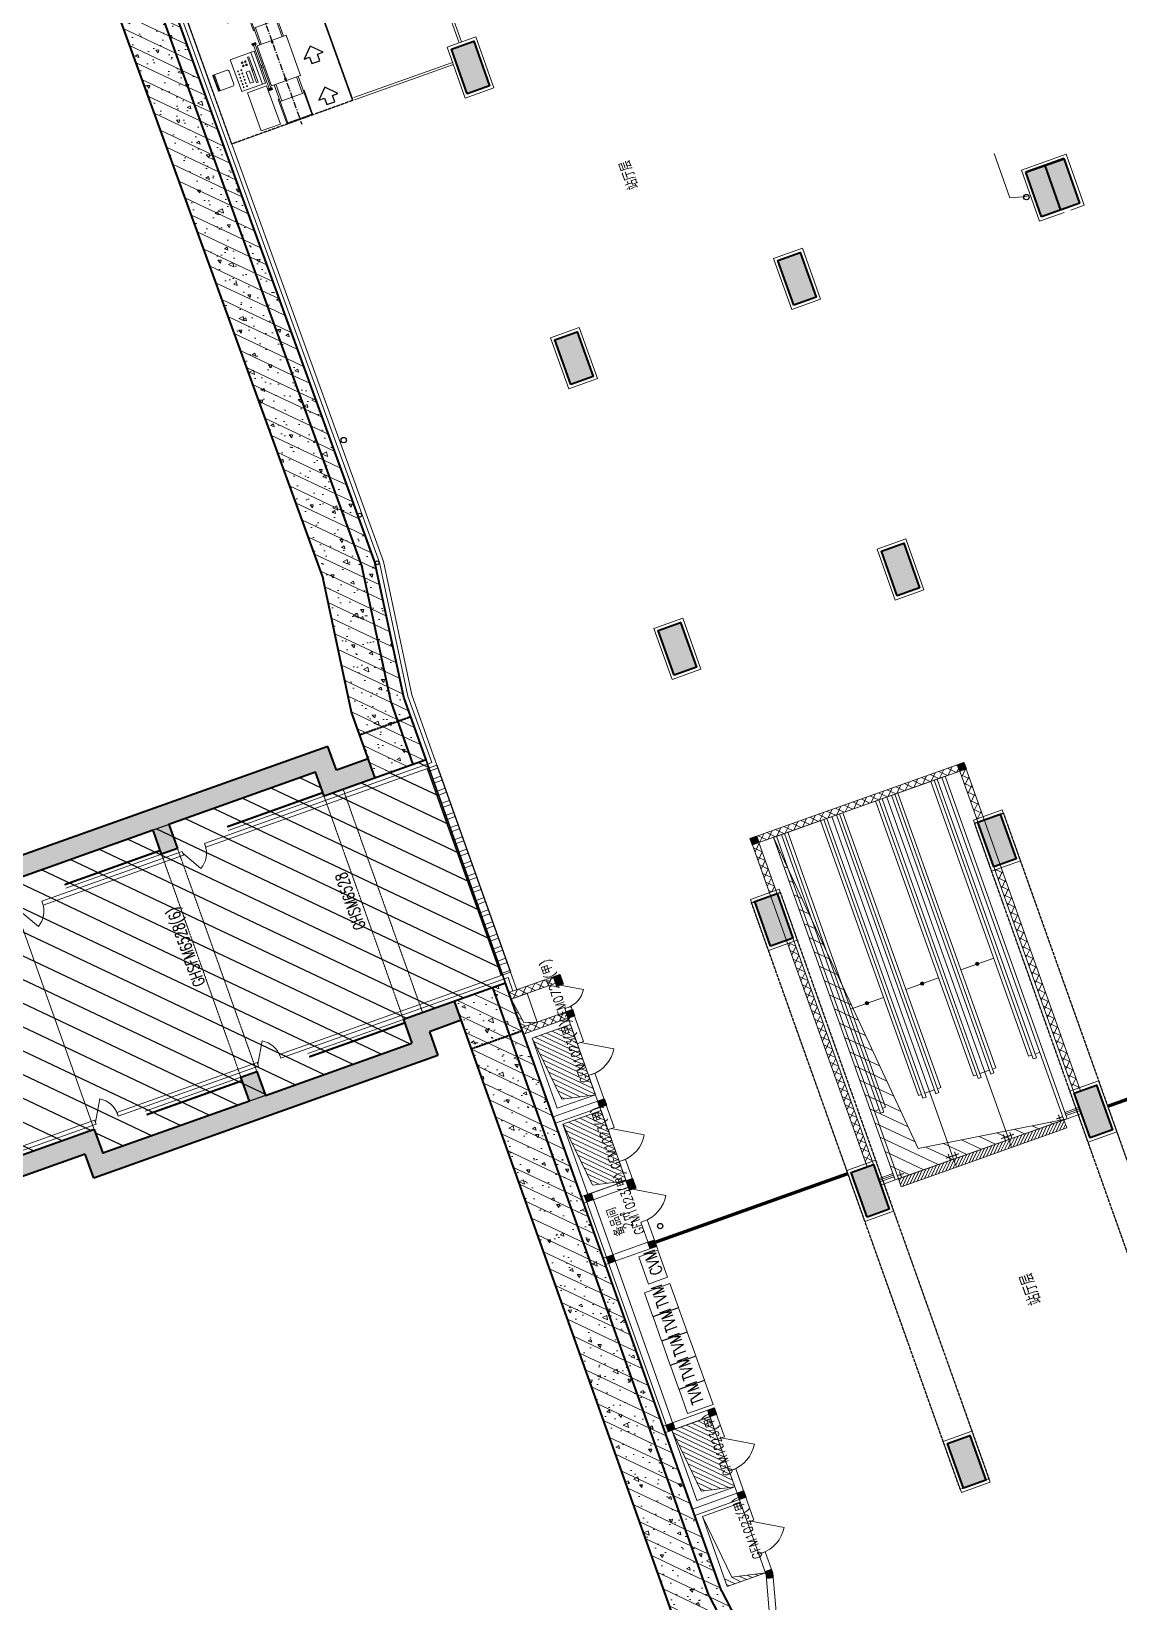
# Model space of a CAD drawing. Header units: millimetres. Extents: x 395197 to 699875, y 745 to 708816.
# Drawn here: x 441977 to 474114, y 311755 to 358159 of the extents above; entities that cross this region are included whole.
import ezdxf

# ---------------------------------------------------------------- set-up
doc = ezdxf.new("R2010")
doc.units = ezdxf.units.MM
for name, pattern in [('CENTER', [2, 1.25, -0.25, 0.25, -0.25]), ('CONTINOUS', [0]), ('DASH', [0.35, 0.25, -0.1]), ('DIVIDE', [31.75, 12.7, -6.35, 0, -6.35, 0, -6.35])]:
    doc.linetypes.add(name, pattern=pattern)
for name, color, linetype, lineweight in [('1', 253, 'Continuous', 9), ('COLUMN', 9, 'Continuous', 13), ('DIM_LEAD', 3, 'Continuous', 9), ('SPACE', 7, 'Continuous', 9), ('STAIR', 2, 'Continuous', 9), ('WALL', 6, 'Continuous', 20), ('WINDOW', 252, 'Continuous', 9), ('WINDOWs', 4, 'Continuous', 18), ('地墙', 4, 'Continuous', 40), ('填充', 252, 'Continuous', 9), ('孔洞', 30, 'Continuous', 9), ('扶手', 144, 'Continuous', 9), ('暗梁暗柱', 4, 'Continuous', 40), ('柱子装修层', 9, 'Continuous', 9), ('柱边', 250, 'Continuous', 40), ('离壁墙', 185, 'Continuous', 9), ('装修线', 5, 'Continuous', 20), ('设备－AFC', 2, 'Continuous', 9), ('门号', 2, 'Continuous', 20)]:
    doc.layers.add(name, color=color, linetype=linetype, lineweight=lineweight)
for name, color, linetype in [('CEN', 1, 'CENTER'), ('dash', 2, 'DASH'), ('DIM', 3, 'Continuous'), ('FT预埋件', 7, 'Continuous'), ('gpsylk', 40, 'Continuous'), ('商业阴影', 8, 'Continuous'), ('挡烟', 5, 'DIVIDE'), ('柱', 9, 'Continuous'), ('站台板下梁', 4, 'Continuous'), ('细实线', 4, 'Continuous'), ('附属阴影', 8, 'Continuous')]:
    doc.layers.add(name, color=color, linetype=linetype)
doc.styles.add('_HZTXT', font='txt1.shx', dxfattribs={"width": 0.7, "bigfont": 'HZTXT.shx'})
pattern_1 = [(154.69898, (404639.6, 463868.67), (-160.2652, -339.0281), []), (159.699, (404639.6, 463868.7), (-274.04, 1044.654), [112.5, -1237.5]), (104.699, (404639.6, 463868.7), (-992.102, -576.2684), [90, -990]), (210.1504, (404616.8, 463955.7), (-1266.1414, 468.3866), [95.61, -1051.713]), (155.8832, (404357.2, 463767.5), (-305.868, 1590.863), [168.75, -1856.25]), (206.3346, (404331.7, 463900.1), (-1848.246, 827.413), [143.415, -1577.57]), (100.8832, (404357.2, 463767.5), (-1848.246, 827.412), [135, -1485]), (130.699, (404377.2, 463934.05), (266.7776, 1046.5322), [112.5, -1237.5]), (75.699, (404377.2, 463934), (-1147.092, -23.035), [90, -990]), (181.1504, (404399.4, 464021.3), (-880.314, 1023.498), [95.61, -1051.713]), (147.19898, (404639.6, 463868.67), (-476.2659, -151.1447), [0, -978, 0, -1005, 0, -993.75]), (117.19898, (404639.6, 463868.67), (-690.0067, 172.0891), [0, -573, 0, -955.5, 0, -378.75]), (77.19898, (404752.35, 463553.75), (-238.0578, 765.2761), [0, -375, 0, -1170, 0, -1552.5]), (67.199, (404802.9, 463412.5), (-436.239, 772.9693), [0, -487.5, 0, -777, 0, -1102.5])]
pattern_2 = [(154.69898, (625805.57, 547374.84), (-81.41474, -172.22628), []), (244.69898, (625805.57, 547374.84), (172.22628, -81.41474), [])]

# ---------------------------------------------------------------- blocks, each defined once
blk = doc.blocks.new('_FZH')
blk.add_solid([(-0.5, -0.5), (0.5, -0.5), (-0.5, 0.5), (0.5, 0.5)])
blk = doc.blocks.new('A$C3E3C7F2D')
at = {"layer": 'gpsylk', "linetype": 'ByBlock'}
for centre in [(-146242, -5050), (-144742, -5043)]:
    blk.add_circle(centre, 57, dxfattribs=at)
blk = doc.blocks.new('$DorLib2D$00000228')
at = {"color": 0}
blk.add_line((0.5, 0), (0, 0.866), dxfattribs=at)
blk.add_arc((0.5, 0), 1, 120, 180, dxfattribs=at)
blk = doc.blocks.new('ft')
at = {"linetype": 'ByBlock', "const_width": 30}
for points in [[(-100, 0), (100, 0)], [(0, -100), (0, 100)]]:
    blk.add_lwpolyline(points, dxfattribs=at)
blk = doc.blocks.new('操作台')
at = {"layer": '1'}
for p, q in [((-21, -2583), (-21, -1833)), ((-21, -1833), (979, -1833)), ((979, -2583), (979, -1833)), ((196, -2151), (161, -2115)), ((161, -2151), (196, -2115)), ((161, -2251), (196, -2215)), ((196, -2251), (161, -2215)), ((261, -2151), (296, -2115)), ((296, -2151), (261, -2115)), ((296, -2251), (261, -2215)), ((261, -2251), (296, -2215)), ((479, -2253), (479, -2153)), ((479, -2153), (829, -2153)), ((479, -2253), (829, -2253)), ((829, -2253), (829, -2153)), ((-21, -2483), (979, -2483)), ((-21, -2583), (979, -2583)), ((79, -2333), (879, -2333)), ((79, -2383), (79, -2333)), ((79, -2383), (879, -2383)), ((459, -2383), (459, -2333)), ((499, -2383), (499, -2333)), ((879, -2383), (879, -2333))]:
    blk.add_line(p, q, dxfattribs=at)
for points in [[(364, -1923), (394, -1923), (394, -1943), (364, -1943)], [(364, -2023), (394, -2023), (394, -2043), (364, -2043)], [(464, -1923), (494, -1923), (494, -1943), (464, -1943)], [(464, -2023), (494, -2023), (494, -2043), (464, -2043)], [(564, -1923), (594, -1923), (594, -1943), (564, -1943)], [(564, -2023), (594, -2023), (594, -2043), (564, -2043)], [(664, -1923), (694, -1923), (694, -1943), (664, -1943)], [(664, -2023), (694, -2023), (694, -2043), (664, -2043)], [(764, -1923), (794, -1923), (794, -1943), (764, -1943)], [(764, -2023), (794, -2023), (794, -2043), (764, -2043)], [(864, -1923), (894, -1923), (894, -1943), (864, -1943)], [(864, -2023), (894, -2023), (894, -2043), (864, -2043)]]:
    blk.add_lwpolyline(points, close=True, dxfattribs=at)
for centre in [(179, -2133), (179, -2233), (279, -2133), (279, -2233)]:
    blk.add_circle(centre, 25, dxfattribs=at)
blk = doc.blocks.new('椅子')
at = {"layer": '1'}
for p, q in [((370, -3115), (370, -3555)), ((420, -3065), (820, -3065)), ((870, -3115), (870, -3555)), ((370, -3515), (870, -3515)), ((370, -3555), (370, -3555)), ((380, -3545), (860, -3545)), ((380, -3565), (860, -3565)), ((390, -3515), (390, -3545)), ((850, -3515), (850, -3545)), ((870, -3555), (870, -3555))]:
    blk.add_line(p, q, dxfattribs=at)
for centre, radius, start, end in [((420, -3115), 50, 90, 180), ((820, -3115), 50, 0, 90), ((380, -3555), 10, 90, 180), ((380, -3555), 10, 180, 270), ((860, -3555), 10, 0, 90), ((860, -3555), 10, 270, 0)]:
    blk.add_arc(centre, radius, start, end, dxfattribs=at)
blk = doc.blocks.new('桌子')
at = {"layer": '1'}
for p, q in [((-422, -2201), (-1622, -2201)), ((-1622, -2201), (-1622, -2801)), ((-422, -2201), (-422, -2801)), ((-422, -2801), (-1622, -2801))]:
    blk.add_line(p, q, dxfattribs=at)
blk = doc.blocks.new('ce')
at = {"layer": '1'}
for points in [[(165150, -60085, 1), (165210, -60085, 1)], [(166310, -60085, 1), (166370, -60085, 1)]]:
    blk.add_hatch(color=256, dxfattribs=at).paths.add_polyline_path(points)
at = {"layer": '细实线'}
h = blk.add_hatch(dxfattribs=at)
h.set_pattern_fill('ACAD_ISO06W100', color=256, scale=5, style=0)
h.set_pattern_definition([(180, (166338.278, -61681.211), (6e-10, -25), [120, -15, 2.5, -15, 2.5, -32.5]), (180, (166338.278, -61681.211), (6e-10, -25), [-170, 2.5, -15])])
h.paths.add_polyline_path([(165078, -59620), (165078, -59500), (165018, -59500), (165018, -59620)])
h = blk.add_hatch(dxfattribs=at)
h.set_pattern_fill('ACAD_ISO06W100', color=256, scale=5, style=0)
h.set_pattern_definition([(180, (166438.278, -61681.211), (6e-10, -25), [120, -15, 2.5, -15, 2.5, -32.5]), (180, (166438.278, -61681.211), (6e-10, -25), [-170, 2.5, -15])])
h.paths.add_polyline_path([(166500, -59619), (166500, -59499), (166440, -59499), (166440, -59619)])
at = {"layer": '1'}
for p, q in [((163910, -60490), (163910, -59680)), ((164685, -59680), (163910, -59680)), ((163940, -60460), (163940, -59710)), ((164610, -59710), (163940, -59710)), ((164610, -60460), (164610, -59710)), ((165130, -59710), (164610, -59710)), ((165130, -59760), (164610, -59760)), ((164685, -59710), (164685, -59680)), ((165018, -59620), (165018, -59500)), ((165018, -59500), (165078, -59500)), ((165018, -59620), (165078, -59620)), ((165078, -59620), (165078, -59500)), ((165768, -59530), (165078, -59530)), ((165078, -59530), (165078, -59590)), ((165078, -59590), (166440, -59590)), ((165130, -59630), (165130, -60540)), ((166390, -59630), (165130, -59630)), ((165768, -59530), (166440, -59530)), ((166390, -59630), (166390, -60540)), ((166390, -59710), (166910, -59710)), ((166390, -59760), (166910, -59760)), ((166440, -59619), (166440, -59499)), ((166440, -59499), (166500, -59499)), ((166440, -59590), (166440, -59530)), ((166440, -59619), (166500, -59619)), ((166500, -59619), (166500, -59499)), ((166835, -59680), (168510, -59680)), ((166835, -59710), (166835, -59680)), ((166910, -60460), (166910, -59710)), ((166910, -60460), (166910, -59710)), ((166910, -59710), (168480, -59710)), ((167910, -60490), (167910, -59680)), ((168480, -60460), (168480, -59710)), ((168510, -60490), (168510, -59680)), ((164685, -60490), (163910, -60490)), ((164610, -60460), (163940, -60460)), ((165130, -60410), (164610, -60410)), ((165130, -60460), (164610, -60460)), ((164685, -60460), (164685, -60490)), ((166390, -60540), (165130, -60540)), ((166390, -60410), (166910, -60410)), ((166390, -60460), (166910, -60460)), ((166835, -60460), (166835, -60490)), ((166835, -60490), (168510, -60490)), ((166910, -60460), (168480, -60460))]:
    blk.add_line(p, q, dxfattribs=at)
at = {"layer": '1', "const_width": 50}
blk.add_lwpolyline([(168510, -61741), (163910, -61741)], dxfattribs=at)
at = {"layer": '1'}
for centre in [(165768, -59560), (165180, -60085), (166340, -60085)]:
    blk.add_circle(centre, 30, dxfattribs=at)
at = {"layer": 'CEN', "ltscale": 150}
blk.add_line((168660, -60085), (163760, -60085), dxfattribs=at)
at = {"layer": 'dash'}
blk.add_lwpolyline([(168510, -61741), (163910, -61741), (163910, -57941), (168510, -57941)], close=True, dxfattribs=at)
at = {"layer": '柱', "color": 4, "ltscale": 0.002}
for points in [[(164255, -60799), (164255, -60974), (164055, -60974), (164055, -61224), (164255, -61224), (164255, -61399), (164555, -61099), (164255, -60799)], [(165546, -60799), (165546, -60974), (165346, -60974), (165346, -61224), (165546, -61224), (165546, -61399), (165846, -61099), (165546, -60799)], [(166926, -60799), (166926, -60974), (166726, -60974), (166726, -61224), (166926, -61224), (166926, -61399), (167226, -61099), (166926, -60799)], [(168008, -60799), (168008, -60974), (167808, -60974), (167808, -61224), (168008, -61224), (168008, -61399), (168308, -61099), (168008, -60799)]]:
    blk.add_lwpolyline(points, dxfattribs=at)
at = {"layer": '1', "rotation": 180.0000000014163}
for p in [(163557, -61691), (166888, -61831)]:
    blk.add_blockref('桌子', p, dxfattribs=at)
at = {"layer": '1', "xscale": -1, "rotation": 1.41622713556444e-09}
blk.add_blockref('操作台', (166247, -56908), dxfattribs=at)
at = {"layer": 'DIM', "rotation": 180.0000000014163}
blk.add_blockref('椅子', (166378, -61663), dxfattribs=at)
blk = doc.blocks.new('A$C0DC64A90')
at = {"layer": 'WINDOW', "color": 0, "xscale": -1, "rotation": 180.1100451329657}
blk.add_blockref('ce', (-168998, -62608), dxfattribs=at)
blk = doc.blocks.new('平方米')
at = {"layer": 'SPACE', "style": '_HZTXT', "width": 0.8}
for s, height, p in [('m', 256, (-166882, 205269)), ('2', 119, (-166691, 205390))]:
    blk.add_text(s, height=height, rotation=359.89, dxfattribs=at).set_placement(p)

msp = doc.modelspace()

# ---------------------------------------------------------------- hatches: boundary and pattern name
at = {"layer": 'STAIR'}
h = msp.add_hatch(color=256, dxfattribs=at)
h.paths.add_polyline_path([(469890, 330582, 0.414776), (469954, 330552, 0.0086), (469955, 330553), (469931, 330597)])
h.paths.add_polyline_path([(469890, 330582), (469931, 330597), (469907, 330639, 0.331348)])
h.paths.add_polyline_path([(469920, 330646, 0.072383), (469907, 330639), (469931, 330597), (469984, 330616, 0.414776)])
h.paths.add_polyline_path([(469931, 330597), (469955, 330553, 0.403616), (469984, 330616)])
h = msp.add_hatch(color=256, dxfattribs=at)
h.paths.add_polyline_path([(468260, 330002, 0.414776), (468324, 329972, 0.0086), (468325, 329973), (468301, 330017)])
h.paths.add_polyline_path([(468260, 330002), (468301, 330017), (468277, 330059, 0.331348)])
h.paths.add_polyline_path([(468290, 330066, 0.072383), (468277, 330059), (468301, 330017), (468354, 330036, 0.414776)])
h.paths.add_polyline_path([(468301, 330017), (468325, 329973, 0.403616), (468354, 330036)])
h = msp.add_hatch(color=256, dxfattribs=at)
h.paths.add_polyline_path([(466630, 329422, 0.414776), (466694, 329392, 0.0086), (466696, 329393), (466671, 329437)])
h.paths.add_polyline_path([(466630, 329422), (466671, 329437), (466648, 329479, 0.331348)])
h.paths.add_polyline_path([(466660, 329486, 0.072383), (466648, 329479), (466671, 329437), (466724, 329456, 0.414776)])
h.paths.add_polyline_path([(466671, 329437), (466696, 329393, 0.403616), (466724, 329456)])
at = {"layer": 'STAIR', "linetype": 'ByBlock'}
h = msp.add_hatch(dxfattribs=at)
h.set_pattern_fill('ANSI31', color=256, scale=50, angle=108.9676, style=0)
h.set_pattern_definition([(244.588935, (-61065.546, -31190.18), (-71.695662, 34.060573), [])])
h.paths.add_polyline_path([(470950, 325175), (470866, 325410), (472496, 325990), (472580, 325755)])
at = {"layer": 'STAIR'}
h = msp.add_hatch(dxfattribs=at)
h.set_pattern_fill('ANSI31', color=256, scale=50, angle=108.9676, style=0)
h.set_pattern_definition([(244.588935, (-62695.42, -31770.2), (-71.695662, 34.060573), [])])
h.paths.add_polyline_path([(469320, 324595), (469236, 324830), (470866, 325410), (470950, 325175)])
at = {"layer": 'STAIR', "linetype": 'ByBlock'}
h = msp.add_hatch(dxfattribs=at)
h.set_pattern_fill('ANSI31', color=256, scale=50, angle=108.9676, style=0)
h.set_pattern_definition([(244.588935, (-64325.29, -32350.21), (-71.695662, 34.060573), [])])
h.paths.add_polyline_path([(467690, 324015), (467606, 324250), (469236, 324830), (469320, 324595)])
at = {"layer": '填充'}
h = msp.add_hatch(dxfattribs=at)
h.set_pattern_fill('钢筋混凝土', color=252, scale=150, angle=109.699, style=0)
h.set_pattern_definition(pattern_1)
h.paths.add_polyline_path([(443126, 362564), (446239, 353992), (447369, 354394), (444257, 362967)])
h = msp.add_hatch(dxfattribs=at)
h.set_pattern_fill('钢筋混凝土', color=252, scale=150, angle=109.699, style=0)
h.set_pattern_definition(pattern_1)
h.paths.add_polyline_path([(444257, 362967), (447369, 354394), (447746, 354528), (444634, 363101)])
h = msp.add_hatch(dxfattribs=at)
h.set_pattern_fill('钢筋混凝土', color=252, scale=150, angle=109.699, style=0)
h.set_pattern_definition([(154.69898, (499421.2, 226185.05), (-160.2652, -339.0281), []), (159.699, (499421.2, 226185.05), (-274.04, 1044.654), [112.5, -1237.5]), (104.699, (499421.2, 226185), (-992.102, -576.268), [90, -990]), (210.1504, (499398.4, 226272.1), (-1266.141, 468.387), [95.61, -1051.713]), (155.8832, (499138.8, 226083.9), (-305.868, 1590.863), [168.75, -1856.25]), (206.3346, (499113.3, 226216.5), (-1848.246, 827.413), [143.415, -1577.57]), (100.8832, (499138.8, 226084), (-1848.246, 827.412), [135, -1485]), (130.699, (499158.8, 226250.4), (266.7776, 1046.532), [112.5, -1237.5]), (75.699, (499158.8, 226250.4), (-1147.092, -23.035), [90, -990]), (181.1504, (499181, 226337.6), (-880.314, 1023.498), [95.61, -1051.713]), (147.19898, (499421.2, 226185.05), (-476.2659, -151.1447), [0, -978, 0, -1005, 0, -993.75]), (117.199, (499421.2, 226185.05), (-690.0067, 172.0891), [0, -573, 0, -955.5, 0, -378.75]), (77.19898, (499533.95, 225870.13), (-238.0578, 765.2761), [0, -375, 0, -1170, 0, -1552.5]), (67.199, (499584.5, 225728.9), (-436.239, 772.9693), [0, -487.5, 0, -777, 0, -1102.5])])
h.paths.add_polyline_path([(428613, 320371), (428773, 319793), (429399, 319966), (429934, 318039), (427622, 317397), (427087, 319325), (427520, 319445), (427360, 320023), (426926, 319903), (417882, 352499), (423665, 354104), (430772, 328490), (434893, 329957), (434691, 330522), (431177, 329271), (424135, 354649), (417197, 352724), (427204, 316659), (430673, 317621), (429974, 320139), (437441, 322797), (437239, 323362), (429619, 320650)])
h.paths.add_polyline_path([(438006, 322998), (437805, 323563), (437239, 323362), (437441, 322797)])
h.paths.add_polyline_path([(434691, 330522), (434893, 329957), (435458, 330158), (435257, 330723)])
h.paths.add_polyline_path([(441490, 332304), (441238, 333011), (445572, 334553), (445823, 333847), (446295, 334014), (446043, 334721), (450377, 336263), (450628, 335556), (452136, 336093), (451935, 336658), (450992, 336323), (450741, 337029), (440566, 333409), (440817, 332702), (440817, 332702), (435257, 330723), (435458, 330158)])
h.paths.add_polyline_path([(443567, 324977), (443818, 324270), (453993, 327891), (453742, 328597), (454684, 328933), (454483, 329498), (452975, 328962), (453227, 328255), (448893, 326713), (448641, 327419), (448170, 327252), (448422, 326545), (444088, 325003), (443837, 325709), (437805, 323563), (438006, 322998)])
h = msp.add_hatch(dxfattribs=at)
h.set_pattern_fill('钢筋混凝土', color=252, scale=150, angle=109.699, style=0)
h.set_pattern_definition(pattern_1)
h.paths.add_polyline_path([(447369, 354394), (446239, 353992), (449351, 345419), (450482, 345821)])
h = msp.add_hatch(dxfattribs=at)
h.set_pattern_fill('钢筋混凝土', color=252, scale=150, angle=109.699, style=0)
h.set_pattern_definition(pattern_1)
h.paths.add_polyline_path([(447746, 354528), (447369, 354394), (450482, 345821), (450859, 345956)])
h = msp.add_hatch(color=252, dxfattribs=at)
h.paths.add_polyline_path([(471373, 353999), (471605, 353338), (472170, 353540), (471935, 354199)])
h.paths.add_polyline_path([(471605, 353338), (471837, 352678), (472405, 352880), (472170, 353540)])
h.paths.add_polyline_path([(472967, 353080), (472735, 353741), (472170, 353540), (472405, 352880)])
h.paths.add_polyline_path([(472735, 353741), (472504, 354401), (471935, 354199), (472170, 353540)])
h = msp.add_hatch(dxfattribs=at)
h.set_pattern_fill('钢筋混凝土', color=252, scale=150, angle=109.699, style=0)
h.set_pattern_definition(pattern_1)
h.paths.add_polyline_path([(449351, 345419), (450599, 341983), (451441, 338044), (451935, 336658), (453065, 337060), (452598, 338372), (451755, 342315), (450482, 345821)])
h = msp.add_hatch(dxfattribs=at)
h.set_pattern_fill('钢筋混凝土', color=252, scale=150, angle=109.699, style=0)
h.set_pattern_definition(pattern_1)
h.paths.add_polyline_path([(452598, 338372), (453065, 337060), (453442, 337195), (452984, 338481), (452140, 342425), (450859, 345956), (450482, 345821), (451755, 342315)])
h = msp.add_hatch(dxfattribs=at)
h.set_pattern_fill('钢筋混凝土', color=252, scale=150, angle=109.699, style=0)
h.set_pattern_definition(pattern_1)
h.paths.add_polyline_path([(452136, 336093), (453266, 336495), (453065, 337060), (451935, 336658)])
h = msp.add_hatch(dxfattribs=at)
h.set_pattern_fill('钢筋混凝土', color=252, scale=150, angle=109.699, style=0)
h.set_pattern_definition(pattern_1)
h.paths.add_polyline_path([(453065, 337060), (453266, 336496), (453643, 336630), (453442, 337195)])
h = msp.add_hatch(dxfattribs=at)
h.set_pattern_fill('ANSI37', color=252, scale=120, angle=109.699, style=0)
h.set_pattern_definition(pattern_2)
h.paths.add_polyline_path([(463482, 334186), (469417, 336299), (469920, 334885), (470108, 334953), (469538, 336554), (463226, 334308), (463796, 332706), (463984, 332773)])
h = msp.add_hatch(dxfattribs=at)
h.set_pattern_fill('ANSI37', color=252, scale=120, angle=109.699, style=0)
h.set_pattern_definition(pattern_2)
h.paths.add_polyline_path([(472770, 326877), (472958, 326944), (470645, 333445), (470456, 333378)])
h = msp.add_hatch(dxfattribs=at)
h.set_pattern_fill('ANSI37', color=252, scale=120, angle=109.699, style=0)
h.set_pattern_definition(pattern_2)
h.paths.add_polyline_path([(466646, 324698), (466834, 324765), (464521, 331266), (464332, 331199)])
h = msp.add_hatch(dxfattribs=at)
h.set_pattern_fill('钢筋混凝土', color=252, scale=150, angle=109.699, style=0)
h.set_pattern_definition(pattern_1)
h.paths.add_polyline_path([(455915, 329052), (456292, 329187), (455990, 330034), (455613, 329900)])
h = msp.add_hatch(dxfattribs=at)
h.set_pattern_fill('ANSI37', color=252, scale=120, angle=109.699, style=0)
h.set_pattern_definition([(154.69898, (513557.69, 247607.35), (-81.41474, -172.22628), []), (244.69898, (513557.69, 247607.35), (172.22628, -81.41474), [])])
h.paths.add_polyline_path([(457477, 330033), (457510, 329939), (457699, 330006), (457598, 330288), (456091, 329752), (456158, 329563)])
h.paths.add_polyline_path([(456459, 328715), (456526, 328527), (457845, 328996), (457778, 329185)])
h.paths.add_polyline_path([(457967, 329252), (457933, 329346), (457745, 329279), (457778, 329185)])
h = msp.add_hatch(dxfattribs=at)
h.set_pattern_fill('钢筋混凝土', color=252, scale=150, angle=109.699, style=0)
h.set_pattern_definition(pattern_1)
h.paths.add_polyline_path([(454483, 329498), (454784, 328650), (455915, 329052), (455613, 329900)])
h = msp.add_hatch(dxfattribs=at)
h.set_pattern_fill('钢筋混凝土', color=252, scale=150, angle=109.699, style=0)
h.set_pattern_definition(pattern_1)
h.paths.add_polyline_path([(457634, 320642), (458765, 321044), (455915, 329052), (454784, 328650)])
h = msp.add_hatch(dxfattribs=at)
h.set_pattern_fill('钢筋混凝土', color=252, scale=150, angle=109.699, style=0)
h.set_pattern_definition(pattern_1)
h.paths.add_polyline_path([(456292, 329187), (455915, 329052), (458765, 321044), (459141, 321178)])
h = msp.add_hatch(dxfattribs=at)
h.set_pattern_fill('钢筋混凝土', color=252, scale=150, angle=109.699, style=0)
h.set_pattern_definition(pattern_1)
h.paths.add_polyline_path([(459141, 321178), (458765, 321044), (461614, 313036), (461991, 313170)])
h = msp.add_hatch(dxfattribs=at)
h.set_pattern_fill('钢筋混凝土', color=252, scale=150, angle=109.699, style=0)
h.set_pattern_definition(pattern_1)
h.paths.add_polyline_path([(460484, 312634), (461614, 313036), (458765, 321044), (457634, 320642)])
h = msp.add_hatch(dxfattribs=at)
h.set_pattern_fill('钢筋混凝土', color=252, scale=150, angle=109.699, style=0)
h.set_pattern_definition(pattern_1)
h.paths.add_polyline_path([(463873, 308330), (462014, 311914), (461614, 313036), (460484, 312634), (460911, 311435), (462770, 307850), (463852, 304810), (464982, 305213)])
h = msp.add_hatch(dxfattribs=at)
h.set_pattern_fill('钢筋混凝土', color=252, scale=150, angle=109.699, style=0)
h.set_pattern_definition(pattern_1)
h.paths.add_polyline_path([(464241, 308490), (462381, 312074), (461991, 313170), (461614, 313036), (462014, 311914), (463873, 308330), (464982, 305213), (465359, 305347)])
at = {"layer": '孔洞', "extrusion": (-7.69621e-32, -2.75549e-32, -1)}
h = msp.add_hatch(dxfattribs=at)
h.set_pattern_fill('ANSI32', color=8, scale=80, angle=-64.699, style=0)
h.set_pattern_definition([(160.30102, (-700383.64, 275276), (-128.4269, -358.70256), []), (160.30102, (-700460.4, 275438.38), (-128.4269, -358.70256), [])])
h.paths.add_polyline_path([(-453962, 336478), (-456142, 330354), (-455859, 330253), (-453680, 336377)])
at = {"layer": '孔洞'}
h = msp.add_hatch(dxfattribs=at)
h.set_pattern_fill('ANSI31', color=8, scale=200, angle=109.809, style=0)
h.set_pattern_definition([(154.80903, (452089.55, 499884.34), (-135.13967, -287.3039), [])])
h.paths.add_polyline_path([(463976, 334150), (467512, 324217), (472590, 326024), (468194, 325144)])
h = msp.add_hatch(dxfattribs=at)
h.set_pattern_fill('ANSI31', color=8, scale=80, angle=109.699, style=0)
h.set_pattern_definition([(154.69898, (452090.49, 499884.67), (-54.27649, -114.81752), [])])
h.paths.add_polyline_path([(456158, 329563), (456459, 328715), (456930, 328883), (456536, 328864)])
h = msp.add_hatch(dxfattribs=at)
h.set_pattern_fill('ANSI31', color=8, scale=80, angle=109.699, style=0)
h.set_pattern_definition([(154.69898, (452312.44, 499857.51), (-54.27649, -114.81752), [])])
h.paths.add_polyline_path([(458650, 326735), (457912, 328808), (456782, 328406), (457656, 326605)])
h = msp.add_hatch(dxfattribs=at)
h.set_pattern_fill('ANSI31', color=8, scale=80, angle=109.699, style=0)
h.set_pattern_definition([(154.69898, (452345.97, 499763.3), (-54.27649, -114.81752), [])])
h.paths.add_polyline_path([(459555, 324192), (458818, 326264), (457687, 325862), (458561, 324062)])
h = msp.add_hatch(dxfattribs=at)
h.set_pattern_fill('ANSI31', color=8, scale=80, angle=109.699, style=0)
h.set_pattern_definition([(154.69898, (452223.93, 500106.23), (-54.27649, -114.81752), [])])
h.paths.add_polyline_path([(462774, 315148), (462036, 317220), (460906, 316818), (461780, 315018)])
h = msp.add_hatch(dxfattribs=at)
h.set_pattern_fill('ANSI31', color=8, scale=80, angle=109.699, style=0)
h.set_pattern_definition([(154.69898, (452257.46, 500012.02), (-54.27649, -114.81752), [])])
h.paths.add_polyline_path([(462548, 312201), (463679, 312604), (462462, 312445)])
at = {"layer": '柱'}
for points in [[(469417, 336299), (469350, 336487), (469538, 336554), (469605, 336366)], [(463293, 334119), (463226, 334308), (463414, 334375), (463482, 334186)], [(457510, 329939), (457409, 330221), (457598, 330288), (457699, 330006)], [(457845, 328996), (457778, 329185), (457967, 329252), (458034, 329063)], [(458784, 326358), (458717, 326547), (458905, 326614), (458973, 326426)], [(459655, 323909), (459555, 324192), (459744, 324259), (459844, 323976)], [(458397, 323567), (458330, 323756), (458519, 323823), (458586, 323634)], [(460269, 322185), (460202, 322373), (460390, 322440), (460457, 322252)], [(459044, 321749), (458977, 321937), (459166, 322004), (459233, 321816)], [(462036, 317220), (461969, 317409), (462157, 317476), (462225, 317287)], [(460811, 316784), (460744, 316973), (460933, 317040), (461000, 316851)], [(462908, 314771), (462841, 314959), (463029, 315026), (463096, 314838)], [(463708, 312444), (463906, 312470), (463896, 312591), (463855, 312705), (463667, 312638), (463699, 312548)]]:
    msp.add_hatch(color=252, dxfattribs=at).paths.add_polyline_path(points)
at = {"layer": '附属阴影', "linetype": 'ByBlock'}
h = msp.add_hatch(dxfattribs=at)
h.set_pattern_fill('ANSI31', color=256, scale=400, angle=109.699, style=0)
h.set_pattern_definition([(154.69898, (-1667021.4, -1572421.35), (-271.38246, -574.08759), [])])
h.paths.add_polyline_path([(453643, 336629), (450628, 335556), (450377, 336263), (441238, 333011), (441490, 332304), (435375, 330128), (430683, 328804), (423351, 355230), (417569, 353626), (426780, 320429), (437502, 323455), (443837, 325709), (444088, 325003), (453227, 328255), (452975, 328962), (455990, 330034)])

# ---------------------------------------------------------------- linework, layer by layer
at = {"layer": 'DIM_LEAD', "linetype": 'ByBlock'}
for p, q in [((470902, 353245, 0), (470435, 354549, 0)), ((471408, 353282, 0), (470902, 353245, 0))]:
    msp.add_line(p, q, dxfattribs=at)
at = {"layer": 'gpsylk', "linetype": 'CONTINOUS', "lineweight": -3, "extrusion": (-7.69621e-32, -2.75549e-32, -1), "elevation": 0}
for points in [[(-453962, 336478), (-456142, 330354)], [(-453680, 336377), (-455859, 330253)]]:
    msp.add_lwpolyline(points, dxfattribs=at)
at = {"layer": 'gpsylk', "linetype": 'CONTINOUS', "lineweight": -3}
for centre in [(471389, 353262, 0), (451209, 346080, 0), (460563, 322852, 0)]:
    msp.add_circle(centre, 79.5, dxfattribs=at)
at = {"layer": 'STAIR'}
for p, q in [((471455, 327870, 0), (468563, 335995, 0)), ((471590, 327791, 0), (468658, 336028, 0)), ((471684, 327824, 0), (468752, 336062, 0)), ((468893, 336112, 0), (472496, 325990, 0)), ((472496, 325990, 0), (468893, 336112, 0)), ((470866, 325410, 0), (467263, 335532, 0)), ((467263, 335532, 0), (470866, 325410, 0)), ((467404, 335583, 0), (470337, 327345, 0)), ((467499, 335616, 0), (470431, 327378, 0)), ((467593, 335650, 0), (470485, 327525, 0)), ((468855, 326945, 0), (465963, 335070, 0)), ((466933, 335415, 0), (469825, 327290, 0)), ((467028, 335448, 0), (469960, 327211, 0)), ((467122, 335482, 0), (470054, 327244, 0)), ((468195, 326710, 0), (465304, 334835, 0)), ((468330, 326631, 0), (465398, 334868, 0)), ((468424, 326664, 0), (465492, 334902, 0)), ((465633, 334952, 0), (469236, 324830, 0)), ((469236, 324830, 0), (465633, 334952, 0)), ((468707, 326765, 0), (465775, 335002, 0)), ((468801, 326798, 0), (465869, 335036, 0)), ((464003, 334372, 0), (467606, 324250, 0)), ((464145, 334422, 0), (467077, 326185, 0)), ((464239, 334456, 0), (467171, 326218, 0)), ((464333, 334490, 0), (467225, 326365, 0)), ((470422, 330772, 0), (469452, 330427, 0)), ((468792, 330192, 0), (467822, 329847, 0)), ((467163, 329612, 0), (466192, 329266, 0)), ((471455, 327870, 0), (471549, 327904, 0)), ((471684, 327824, 0), (471590, 327791, 0)), ((471643, 327937, 0), (471785, 327988, 0)), ((469825, 327290, 0), (469919, 327324, 0)), ((470054, 327244, 0), (469960, 327211, 0)), ((470014, 327357, 0), (470296, 327458, 0)), ((470431, 327378, 0), (470337, 327345, 0)), ((470390, 327491, 0), (470485, 327525, 0)), ((468195, 326710, 0), (468290, 326744, 0)), ((468384, 326777, 0), (468666, 326878, 0)), ((468801, 326798, 0), (468707, 326765, 0)), ((468761, 326911, 0), (468855, 326945, 0)), ((466895, 326247, 0), (467037, 326298, 0)), ((467131, 326331, 0), (467225, 326365, 0)), ((468424, 326664, 0), (468330, 326631, 0)), ((467171, 326218, 0), (467077, 326185, 0)), ((470847, 325404, 0), (467606, 324250, 0))]:
    msp.add_line(p, q, dxfattribs=at)
at = {"layer": 'STAIR', "linetype": 'ByBlock', "elevation": 0}
for points in [[(470950, 325175), (472580, 325755), (472496, 325990), (470866, 325410)], [(467690, 324015), (469320, 324595), (469236, 324830), (467606, 324250)]]:
    msp.add_lwpolyline(points, close=True, dxfattribs=at)
at = {"layer": 'STAIR', "elevation": 0}
msp.add_lwpolyline([(469320, 324595), (470950, 325175), (470866, 325410), (469236, 324830)], close=True, dxfattribs=at)
at = {"layer": 'STAIR'}
for centre in [(469937, 330599, 0), (468307, 330019, 0), (466677, 329439, 0)]:
    msp.add_circle(centre, 50, dxfattribs=at)
at = {"layer": 'WALL'}
for p, q in [((469538, 336554, 0), (463226, 334308, 0)), ((469538, 336554, 0), (472992, 326850, 0)), ((469417, 336299, 0), (463482, 334186, 0)), ((469417, 336299, 0), (472803, 326783, 0)), ((463226, 334308, 0), (466679, 324604, 0)), ((463482, 334186, 0), (466868, 324671, 0)), ((457598, 330288, 0), (456091, 329752, 0)), ((457967, 329252, 0), (456459, 328715, 0)), ((458034, 329063, 0), (456526, 328527, 0)), ((458905, 326614, 0), (457398, 326078, 0)), ((458973, 326426, 0), (457465, 325889, 0))]:
    msp.add_line(p, q, dxfattribs=at)
at = {"layer": 'WALL', "linetype": 'ByBlock'}
for p, q in [((456158, 329563, 0), (457477, 330033, 0)), ((457477, 330033, 0), (457510, 329939, 0)), ((457510, 329939, 0), (457699, 330006, 0)), ((457598, 330288, 0), (457699, 330006, 0)), ((457745, 329279, 0), (457933, 329346, 0)), ((457745, 329279, 0), (458114, 328243, 0)), ((457933, 329346, 0), (458302, 328310, 0)), ((458449, 327301, 0), (459019, 325699, 0)), ((458637, 327368, 0), (459207, 325766, 0)), ((459354, 324757, 0), (459656, 323909, 0)), ((459542, 324824, 0), (459844, 323976, 0)), ((459744, 324259, 0), (458236, 323722, 0)), ((459811, 324070, 0), (458303, 323534, 0)), ((459844, 323976, 0), (459656, 323909, 0)), ((460811, 316784, 0), (458330, 323756, 0)), ((461000, 316851, 0), (458519, 323823, 0)), ((460180, 323034, 0), (459991, 322967, 0)), ((460180, 323034, 0), (460491, 322158, 0)), ((459991, 322967, 0), (460236, 322279, 0)), ((460202, 322373, 0), (458883, 321904, 0)), ((460458, 322252, 0), (458950, 321715, 0)), ((461969, 317409, 0), (462272, 316557, 0)), ((462157, 317476, 0), (462461, 316624, 0)), ((462607, 315615, 0), (463147, 314098, 0)), ((462796, 315682, 0), (463336, 314165, 0)), ((463482, 313156, 0), (463699, 312548, 0)), ((463671, 313223, 0), (463896, 312591, 0)), ((463699, 312548, 0), (464001, 308953, 0)), ((463896, 312591, 0), (464240, 308492, 0))]:
    msp.add_line(p, q, dxfattribs=at)
at = {"layer": 'WALL', "linetype": 'ByBlock', "elevation": 0}
for points in [[(458112, 328242), (458302, 328310)], [(458447, 327300), (458637, 327368)], [(459019, 325699), (459207, 325766)], [(459354, 324757), (459542, 324824)], [(460650, 316939), (462157, 317476)], [(460717, 316751), (462225, 317287)], [(462272, 316557), (462461, 316624)], [(462607, 315615), (462796, 315682)], [(461522, 314490), (463029, 315026)], [(461589, 314301), (463096, 314838)], [(463147, 314098), (463336, 314165)], [(463482, 313156), (463671, 313223)]]:
    msp.add_lwpolyline(points, dxfattribs=at)
at = {"layer": 'WINDOW'}
for p, q in [((447798, 334547, 0), (450624, 335557, 0)), ((442994, 332837, 0), (445819, 333847, 0)), ((450149, 327956, 0), (452975, 328962, 0)), ((445344, 326246, 0), (448170, 327252, 0))]:
    msp.add_line(p, q, dxfattribs=at)
at = {"layer": 'WINDOW', "const_width": 60, "elevation": 0}
for points in [[(447761, 334651), (450587, 335660)], [(442957, 332941), (445782, 333950)], [(450186, 327852), (453012, 328858)], [(445381, 326142), (448207, 327148)]]:
    msp.add_lwpolyline(points, dxfattribs=at)
at = {"layer": 'WINDOW', "linetype": 'DASH', "elevation": 0}
for points in [[(452975, 328962), (450628, 335556)], [(453540, 329163), (451194, 335758)], [(448170, 327252), (445823, 333847)], [(448641, 327419), (446295, 334014)]]:
    msp.add_lwpolyline(points, dxfattribs=at)
at = {"layer": 'WINDOWs', "linetype": 'DASH', "ltscale": 2, "const_width": 100, "elevation": 0}
for points in [[(473791, 326392), (480716, 328856)], [(460414, 322374), (466114, 324403)]]:
    msp.add_lwpolyline(points, dxfattribs=at)
at = {"layer": '商业阴影', "color": 7, "linetype": 'ByBlock', "elevation": 0}
msp.add_lwpolyline([(453643, 336629), (450628, 335556), (450377, 336263), (441238, 333011), (441490, 332304), (435375, 330128), (430683, 328804), (423351, 355230), (417569, 353626), (426780, 320429), (437502, 323455), (443837, 325709), (444088, 325003), (453227, 328255), (452975, 328962), (455990, 330034)], close=True, dxfattribs=at)
at = {"layer": '地墙', "ltscale": 5}
for p, q in [((434570, 389648, 0), (451755, 342315, 0)), ((434945, 389786, 0), (452140, 342425, 0)), ((433443, 389234, 0), (450599, 341983, 0)), ((472504, 354401, 0), (471373, 353999, 0)), ((472402, 352878, 0), (471939, 354199, 0)), ((472967, 353080, 0), (472504, 354401, 0)), ((471837, 352678, 0), (471373, 353999, 0)), ((472967, 353080, 0), (471837, 352678, 0)), ((452598, 338372, 0), (451755, 342315, 0)), ((452984, 338481, 0), (452140, 342425, 0)), ((451441, 338044, 0), (450599, 341983, 0)), ((453266, 336495, 0), (452598, 338372, 0)), ((453643, 336629, 0), (452984, 338481, 0)), ((452136, 336093, 0), (451441, 338044, 0)), ((450741, 337029, 0), (440566, 333409, 0)), ((450992, 336323, 0), (450741, 337029, 0)), ((453643, 336629, 0), (450628, 335556, 0)), ((453643, 336629, 0), (450628, 335556, 0)), ((451935, 336658, 0), (450992, 336323, 0)), ((451935, 336658, 0), (450992, 336323, 0)), ((450377, 336263, 0), (446043, 334721, 0)), ((450628, 335556, 0), (450377, 336263, 0)), ((446043, 334721, 0), (446295, 334014, 0)), ((445572, 334553, 0), (441238, 333011, 0)), ((445823, 333847, 0), (445572, 334553, 0)), ((446295, 334014, 0), (445823, 333847, 0)), ((455990, 330034, 0), (452975, 328962, 0)), ((455990, 330034, 0), (452975, 328962, 0)), ((462381, 312074, 0), (455990, 330034, 0)), ((460911, 311435, 0), (454483, 329498, 0)), ((462014, 311914, 0), (455613, 329900, 0)), ((452975, 328962, 0), (453227, 328255, 0)), ((454684, 328933, 0), (453742, 328597, 0)), ((453742, 328597, 0), (453993, 327891, 0)), ((453993, 327891, 0), (443818, 324270, 0)), ((448422, 326545, 0), (444088, 325003, 0)), ((443837, 325709, 0), (429619, 320650, 0)), ((443837, 325709, 0), (444088, 325003, 0)), ((443567, 324977, 0), (429974, 320139, 0)), ((443818, 324270, 0), (443567, 324977, 0)), ((462014, 311914, 0), (463873, 308330, 0)), ((462381, 312074, 0), (464241, 308490, 0))]:
    msp.add_line(p, q, dxfattribs=at)
at = {"layer": '地墙', "ltscale": 5, "extrusion": (-7.69621e-32, -2.75549e-32, -1)}
msp.add_line((443818, 324270, 0), (443567, 324977, 0), dxfattribs=at)
at = {"layer": '地墙', "ltscale": 5, "elevation": 0}
for points in [[(471373, 353999), (472505, 354396)], [(472967, 353080), (471837, 352678)], [(448422, 326545), (448170, 327252), (448641, 327419), (448893, 326713), (453227, 328255)]]:
    msp.add_lwpolyline(points, dxfattribs=at)
at = {"layer": '填充', "linetype": 'ByBlock', "extrusion": (-7.69621e-32, -2.75549e-32, -1), "elevation": 0}
msp.add_lwpolyline([(-443837, 325709), (-441490, 332304)], dxfattribs=at)
at = {"layer": '孔洞', "elevation": 0}
msp.add_lwpolyline([(463909, 334339), (467512, 324217), (472590, 326024), (468987, 336146)], close=True, dxfattribs=at)
msp.add_lwpolyline([(463909, 334339), (468194, 325144), (472590, 326024)], dxfattribs=at)
at = {"layer": '孔洞', "linetype": 'ByBlock', "elevation": 0}
for points in [[(456930, 328883), (456459, 328715), (456158, 329563), (456629, 329731)], [(457519, 326333), (456782, 328406), (457912, 328808), (458650, 326735)], [(458425, 323789), (457687, 325862), (458818, 326264), (459555, 324192)], [(461643, 314745), (460906, 316818), (462036, 317220), (462774, 315148)], [(462548, 312201), (461811, 314274), (462941, 314676), (463679, 312604)]]:
    msp.add_lwpolyline(points, close=True, dxfattribs=at)
for points in [[(456158, 329563), (456536, 328864), (456930, 328883)], [(456782, 328406), (457656, 326605), (458650, 326735)], [(457687, 325862), (458561, 324062), (459555, 324192)], [(460906, 316818), (461780, 315018), (462774, 315148)], [(461811, 314274), (462685, 312474), (463679, 312604)]]:
    msp.add_lwpolyline(points, dxfattribs=at)
at = {"layer": '扶手', "elevation": 0}
for points in [[(472540, 326165), (472969, 326318)], [(472556, 326118), (472985, 326271)], [(467462, 324358), (467033, 324206)], [(467478, 324311), (467050, 324158)]]:
    msp.add_lwpolyline(points, dxfattribs=at)
at = {"layer": '挡烟', "linetype": 'DASH', "const_width": 50, "elevation": 0}
msp.add_lwpolyline([(455990, 330034), (453643, 336629)], dxfattribs=at)
at = {"layer": '暗梁暗柱', "linetype": 'DASH'}
for p, q in [((453190, 337901, 0), (451683, 337365, 0)), ((456493, 328621, 0), (454985, 328085, 0))]:
    msp.add_line(p, q, dxfattribs=at)
at = {"layer": '柱', "color": 0, "elevation": 0}
for points in [[(469417, 336299), (469350, 336487), (469538, 336554), (469605, 336366)], [(463293, 334119), (463226, 334308), (463414, 334375), (463482, 334186)], [(457510, 329939), (457409, 330221), (457598, 330288), (457699, 330006)], [(457845, 328996), (457778, 329185), (457967, 329252), (458034, 329063)], [(458784, 326358), (458717, 326547), (458905, 326614), (458973, 326426)], [(459655, 323909), (459555, 324192), (459744, 324259), (459844, 323976)], [(458397, 323567), (458330, 323756), (458519, 323823), (458586, 323634)], [(460269, 322185), (460202, 322373), (460390, 322440), (460457, 322252)], [(459044, 321749), (458977, 321937), (459166, 322004), (459233, 321816)], [(462036, 317220), (461969, 317409), (462157, 317476), (462225, 317287)], [(460811, 316784), (460744, 316973), (460933, 317040), (461000, 316851)], [(462908, 314771), (462841, 314959), (463029, 315026), (463096, 314838)]]:
    msp.add_lwpolyline(points, close=True, dxfattribs=at)
msp.add_lwpolyline([(463708, 312444), (463906, 312470), (463896, 312591), (463855, 312705), (463667, 312638), (463699, 312548), (463708, 312444)], dxfattribs=at)
at = {"layer": '柱子装修层'}
for p, q in [((472561, 354528, 0), (471242, 354059, 0)), ((473098, 353021, 0), (472561, 354528, 0)), ((471779, 352551, 0), (471242, 354059, 0)), ((472510, 352811, 0), (471779, 352551, 0)), ((473098, 353021, 0), (472698, 352878, 0))]:
    msp.add_line(p, q, dxfattribs=at)
at = {"layer": '柱子装修层', "elevation": 0}
for points in [[(454802, 356190), (454266, 357697), (455114, 357999), (455650, 356492)], [(454863, 356318), (454393, 357637), (455053, 357871), (455522, 356552)], [(464455, 349945), (463918, 351452), (464766, 351754), (465302, 350246)], [(464515, 350072), (464046, 351391), (464705, 351626), (465175, 350307)], [(457860, 347598), (457323, 349105), (458171, 349407), (458708, 347900)], [(457920, 347726), (457451, 349045), (458110, 349279), (458580, 347960)], [(467512, 341353), (466976, 342860), (467824, 343162), (468360, 341654)], [(467573, 341480), (467104, 342799), (467763, 343034), (468232, 341715)], [(460917, 339006), (460381, 340513), (461229, 340815), (461765, 339307)], [(460978, 339133), (460509, 340452), (461168, 340687), (461638, 339368)], [(470362, 333345), (469826, 334852), (470673, 335154), (471210, 333646)], [(470423, 333472), (469953, 334791), (470613, 335026), (471082, 333707)], [(463767, 330998), (463231, 332505), (464079, 332807), (464615, 331299)], [(463828, 331125), (463358, 332444), (464018, 332679), (464487, 331360)], [(473212, 325336), (472675, 326844), (473523, 327146), (474060, 325638)], [(473272, 325464), (472803, 326783), (473463, 327018), (473932, 325699)], [(466617, 322990), (466081, 324497), (466928, 324799), (467465, 323291)], [(466678, 323117), (466208, 324436), (466868, 324671), (467337, 323352)], [(469467, 314982), (468930, 316489), (469778, 316791), (470315, 315283)], [(469527, 315109), (469058, 316428), (469718, 316663), (470187, 315344)]]:
    msp.add_lwpolyline(points, close=True, dxfattribs=at)
at = {"layer": '柱边', "ltscale": 5, "elevation": 0}
for points in [[(454863, 356318), (454393, 357637), (455053, 357871), (455522, 356552)], [(464515, 350072), (464046, 351391), (464705, 351626), (465175, 350307)], [(457920, 347726), (457451, 349045), (458110, 349279), (458580, 347960)], [(467573, 341480), (467104, 342799), (467763, 343034), (468232, 341715)], [(460978, 339133), (460509, 340452), (461168, 340687), (461638, 339368)], [(470423, 333472), (469953, 334791), (470613, 335026), (471082, 333707)], [(463828, 331125), (463358, 332444), (464018, 332679), (464487, 331360)], [(473272, 325464), (472803, 326783), (473463, 327018), (473932, 325699)], [(466678, 323117), (466208, 324436), (466868, 324671), (467337, 323352)], [(469527, 315109), (469058, 316428), (469718, 316663), (470187, 315344)]]:
    msp.add_lwpolyline(points, close=True, dxfattribs=at)
at = {"layer": '离壁墙'}
for p, q in [((452265, 342461, 0), (444756, 363143, 0)), ((444869, 363183, 0), (452381, 342495, 0)), ((453225, 338550, 0), (452381, 342495, 0)), ((453109, 338517, 0), (452265, 342461, 0)), ((453809, 336550, 0), (453109, 338517, 0)), ((453962, 336478, 0), (453225, 338550, 0)), ((453809, 336550, 0), (447092, 334160, 0)), ((453962, 336478, 0), (447132, 334047, 0)), ((446432, 333925, 0), (442287, 332450, 0)), ((446473, 333812, 0), (442327, 332337, 0)), ((456142, 330354, 0), (449311, 327923, 0)), ((456069, 330201, 0), (449352, 327810, 0)), ((456069, 330201, 0), (456213, 329795, 0)), ((456326, 329836, 0), (456142, 330354, 0)), ((448652, 327688, 0), (444506, 326213, 0)), ((448692, 327575, 0), (444547, 326100, 0)), ((443847, 325979, 0), (429543, 320888, 0)), ((443887, 325865, 0), (429580, 320774, 0))]:
    msp.add_line(p, q, dxfattribs=at)
at = {"layer": '离壁墙', "extrusion": (4.27882e-13, -1.1951e-12, -1), "elevation": 0}
for points in [[(-447092, 334160), (-447132, 334047)], [(-446432, 333925), (-446473, 333812)], [(-442287, 332450), (-442327, 332337)], [(-448692, 327575), (-448652, 327688)], [(-449352, 327810), (-449311, 327923)], [(-443887, 325865), (-443847, 325979)], [(-444547, 326100), (-444506, 326213)]]:
    msp.add_lwpolyline(points, dxfattribs=at)
at = {"layer": '站台板下梁', "color": 2, "linetype": 'DASH', "ltscale": 1.5, "elevation": 0}
for points in [[(469859, 334758), (470707, 335059), (476876, 317724), (476028, 317423), (469859, 334758)], [(463264, 332411), (464112, 332713), (470281, 315378), (469433, 315076), (463264, 332411)]]:
    msp.add_lwpolyline(points, close=True, dxfattribs=at)
at = {"layer": '装修线', "elevation": 0}
for points in [[(472523, 326212), (472952, 326365)], [(472590, 326024), (473019, 326177)], [(467445, 324405), (467017, 324253)], [(467445, 324405), (467512, 324217)], [(467512, 324217), (467084, 324064)]]:
    msp.add_lwpolyline(points, dxfattribs=at)
at = {"layer": '设备－AFC'}
for p, q in [((452102, 364910, 0), (454624, 357825, 0)), ((452168, 364933, 0), (454690, 357848, 0)), ((451504, 356203, 0), (454427, 357243, 0)), ((451528, 356137, 0), (454451, 357177, 0))]:
    msp.add_line(p, q, dxfattribs=at)
at = {"layer": '设备－AFC', "ltscale": 1.2, "elevation": 0}
for points in [[(460219, 321138), (459932, 321939), (460497, 322141), (460783, 321341)], [(461104, 320446), (460350, 320177), (460098, 320883), (460851, 321152)], [(461360, 319731), (460607, 319461), (460354, 320167), (461107, 320437)], [(461616, 319015), (460863, 318746), (460610, 319452), (461363, 319721)], [(461872, 318300), (461119, 318030), (460866, 318736), (461619, 319006)], [(462128, 317584), (461375, 317314), (461122, 318021), (461876, 318290)]]:
    msp.add_lwpolyline(points, close=True, dxfattribs=at)

# ---------------------------------------------------------------- block references
at = {"layer": 'COLUMN', "yscale": 700.0000000000001, "rotation": 109.5889350716816}
for p, xscale, zscale in [((454958, 357095, 0), 1400, 699.9999999999998), ((464610, 350849, 0), 1400, 699.9999999999998), ((458015, 348502, 0), 1400.000000000143, 699.9999999999997), ((467668, 342257, 0), 1400, 699.9999999999998), ((461073, 339910, 0), 1400, 699.9999999999998), ((470518, 334249, 0), 1400, 699.9999999999998), ((463923, 331902, 0), 1400, 699.9999999999998), ((473368, 326241, 0), 1400, 699.9999999999998), ((466773, 323894, 0), 1400, 699.9999999999998), ((469622, 315886, 0), 1400, 699.9999999999998)]:
    msp.add_blockref('_FZH', p, dxfattribs=dict(at, xscale=xscale, zscale=zscale))
at = {"layer": 'FT预埋件', "linetype": 'ByBlock', "rotation": 109.698980389513}
for p in [(472368, 326051, 0), (470738, 325471, 0), (470928, 325535, 0), (469108, 324891, 0), (469298, 324955, 0), (467668, 324375, 0)]:
    msp.add_blockref('ft', p, dxfattribs=at)
at = {"layer": 'SPACE', "rotation": 109.698980389513}
msp.add_blockref('平方米', (596697, 549346, 0), dxfattribs=at)
at = {"layer": 'WINDOW', "yscale": -700.0000000000001, "zscale": 699.9999999999998}
for p, xscale, rotation in [((446782, 333989, 0), -699.9999999998599, 20.10018025473332), ((441976, 332279, 0), -699.9999999998599, 20.10018025473332), ((449001, 327752, 0), 699.9999999998605, 199.1494596122443), ((444198, 326037, 0), 699.9999999998605, 199.1494596122443)]:
    msp.add_blockref('$DorLib2D$00000228', p, dxfattribs=dict(at, xscale=xscale, rotation=rotation))
at = {"layer": 'WINDOW', "linetype": 'ByBlock'}
for p, xscale, yscale, zscale, rotation in [((457722, 329642, 0), -700.0000000000007, 700.0000000000001, -700.0000000000007, 289.5889350716815), ((458376, 327805, 0), 999.9999999999993, -999.9999999999998, 999.9999999999993, 109.3959321036654), ((459277, 325260, 0), 999.9999999999993, -999.9999999999998, 999.9999999999993, 109.3959321036654), ((459914, 323470, 0), 999.9999999999993, -999.9999999999998, 999.9999999999993, 109.3959321036654), ((462532, 316119, 0), 999.9999999999993, -999.9999999999998, 999.9999999999993, 109.3959321036654), ((463407, 313660, 0), 999.9999999999993, -999.9999999999998, 999.9999999999993, 109.3959321036654)]:
    msp.add_blockref('$DorLib2D$00000228', p, dxfattribs=dict(at, xscale=xscale, yscale=yscale, zscale=zscale, rotation=rotation))
at = {"layer": '填充', "linetype": 'ByBlock', "rotation": 109.698980389513}
msp.add_blockref('A$C3E3C7F2D', (398150, 478434, 0), dxfattribs=at)
at = {"layer": '填充', "linetype": 'ByBlock', "xscale": -1, "rotation": 289.919070835465}
msp.add_blockref('A$C0DC64A90', (450223, 361202, 0), dxfattribs=at)

# ---------------------------------------------------------------- texts
at = {"layer": 'SPACE', "style": '_HZTXT', "width": 0.8}
for s, height, p in [('站厅层', 350, (459954, 353559, 0)), ('备品间', 280, (459534, 322617, 0)), ('2', 280, (459776, 322837, 0)), ('站厅层', 400, (471864, 320604, 0))]:
    msp.add_text(s, height=height, rotation=109.699, dxfattribs=at).set_placement(p)
at = {"layer": '设备－AFC', "ltscale": 1.2, "style": '_HZTXT', "width": 0.8}
for s, p in [('CVM', (460647, 321481, 0)), ('TVM', (460842, 320510, 0)), ('TVM', (461098, 319795, 0)), ('TVM', (461354, 319079, 0)), ('TVM', (461609, 318367, 0)), ('TVM', (461865, 317652, 0))]:
    msp.add_text(s, height=350, rotation=109.5889, dxfattribs=at).set_placement(p)
at = {"layer": '门号', "color": 7, "style": '_HZTXT', "width": 0.7}
for s, p in [('GHSM6528', (451868, 331691, 0)), ('GHSFM6528(6)', (447121, 330015, 0))]:
    msp.add_text(s, height=350, rotation=109.8018, dxfattribs=at).set_placement(p)
at = {"layer": '门号', "color": 2, "style": '_HZTXT', "width": 0.8}
for s, p in [('GFM0723(甲)', (457914, 328941, 0)), ('GFM1023(甲)', (458502, 327146, 0)), ('GFM1023(甲)', (459416, 324595, 0)), ('GFM1023(甲)', (460104, 322661, 0)), ('GFM1023(甲)', (462721, 315535, 0)), ('GFM1023(甲)', (463596, 313076, 0))]:
    msp.add_text(s, height=280, rotation=109.4789, dxfattribs=at).set_placement(p)

doc.saveas('drawing.dxf')
